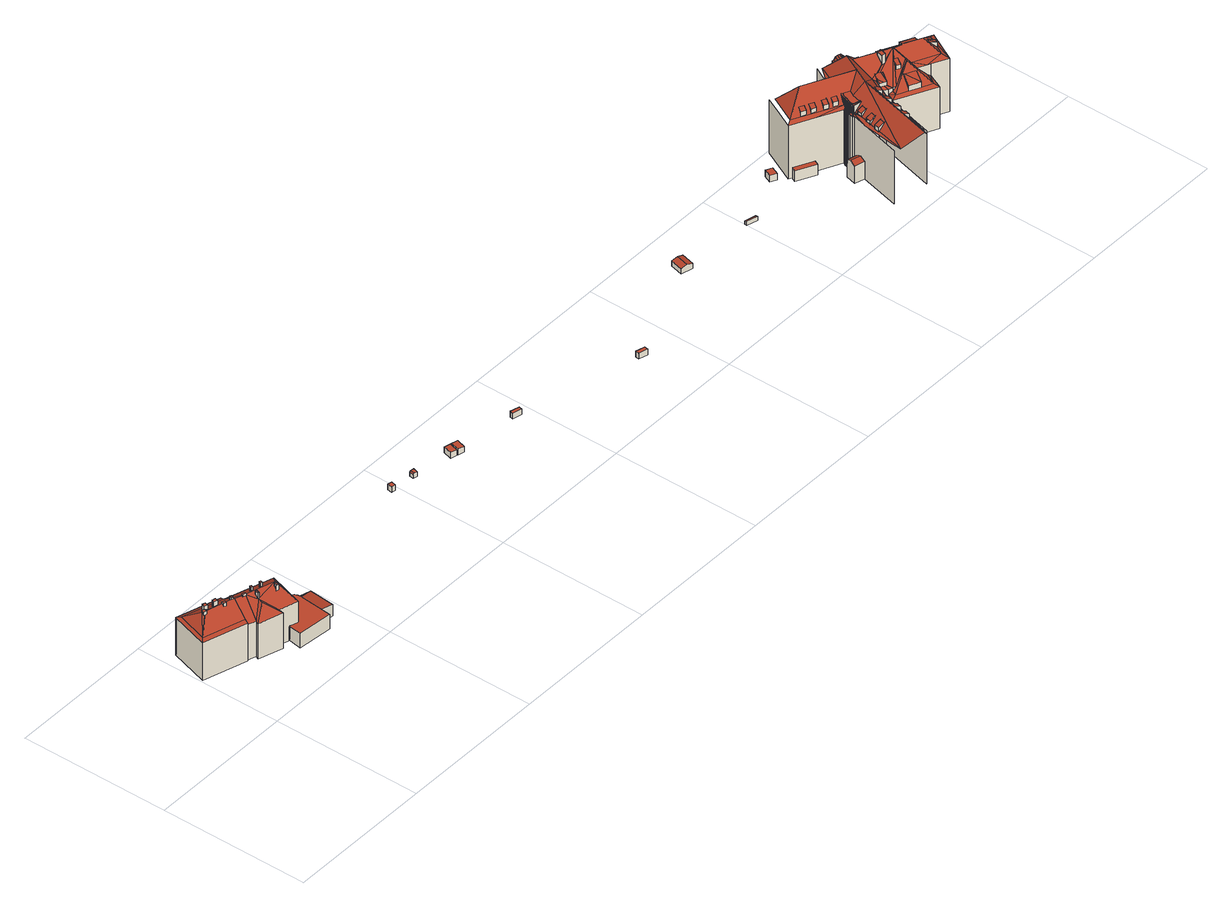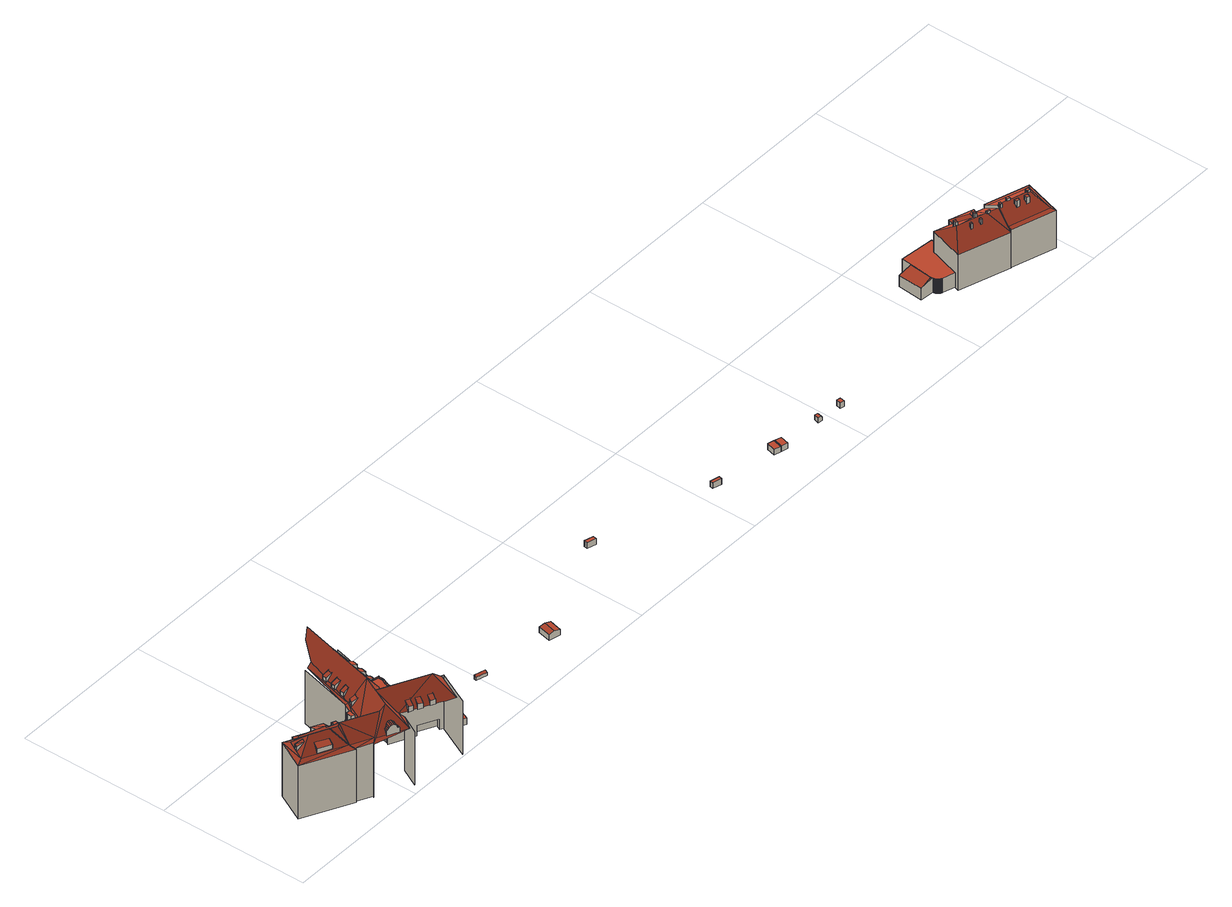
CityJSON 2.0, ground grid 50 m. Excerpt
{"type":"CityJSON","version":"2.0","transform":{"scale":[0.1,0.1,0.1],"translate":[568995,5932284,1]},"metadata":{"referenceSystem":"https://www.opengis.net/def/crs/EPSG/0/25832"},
"CityObjects":{
"building1":{"type":"Building","attributes":{"Grundfläche 2D":"202.403338","Grundhöhe NN":"2.301"},"children":["building1-1","building1-2","building1-3","building1-4","building1-5"],"geometry":[{"type":"Solid","lod":"3","boundaries":[[[[0,1,2,3]],[[1,4,5,2]],[[6,7,5,4]],[[8,5,9]],[[10,11,12,13,9,5,7,14]],[[15,10,14]],[[13,12,11,10,15,3,2,16,8]],[[8,9,13]],[[8,16,5]],[[5,16,2]],[[1,0,17,18]],[[4,1,18,19]],[[6,4,19,20]],[[0,3,15,14,7,6,20,17]],[[20,19,18,17]]]],"semantics":{"surfaces":[{"type":"RoofSurface"},{"type":"WallSurface"},{"type":"GroundSurface"}],"values":[[0,0,0,0,0,0,0,0,0,0,1,1,1,1,2]]}}]},
"building1-1":{"type":"BuildingInstallation","parents":["building1"],"geometry":[{"type":"MultiSurface","lod":"3","boundaries":[[[21,22,23,24,25,26,27,28]],[[29,16,25,24]],[[16,30,26,25]],[[31,27,26,30]],[[31,9,28,27]],[[21,28,9,8]],[[22,21,8,32]],[[24,23,22,32,33,29]]],"semantics":{"surfaces":[{"type":"RoofSurface"},{"type":"WallSurface"}],"values":[0,1,1,1,1,1,1,1]}}]},
"building1-2":{"type":"BuildingInstallation","parents":["building1"],"geometry":[{"type":"MultiSurface","lod":"3","boundaries":[[[34,35,36,37,38]],[[34,39,13,35]],[[13,40,36,35]],[[40,41,37,36]],[[42,38,37,41,12]],[[42,39,34,38]]],"semantics":{"surfaces":[{"type":"RoofSurface"},{"type":"WallSurface"}],"values":[0,1,1,1,1,1]}}]},
"building1-3":{"type":"BuildingInstallation","parents":["building1"],"geometry":[{"type":"MultiSurface","lod":"3","boundaries":[[[43,44,45,46,47]],[[48,45,44,49]],[[48,50,46,45]],[[50,51,47,46]],[[44,43,47,51,52,49]]],"semantics":{"surfaces":[{"type":"RoofSurface"},{"type":"WallSurface"}],"values":[0,1,1,1,1]}}]},
"building1-4":{"type":"BuildingInstallation","parents":["building1"],"geometry":[{"type":"MultiSurface","lod":"3","boundaries":[[[53,54,55,56,57,58,59]],[[60,11,57,56]],[[11,10,58,57]],[[61,62,59,58,10]],[[62,63,64,54,53,59]],[[64,65,60,56,55,54]]],"semantics":{"surfaces":[{"type":"RoofSurface"},{"type":"WallSurface"}],"values":[0,1,1,1,1,1]}}]},
"building1-5":{"type":"BuildingInstallation","parents":["building1"],"geometry":[{"type":"MultiSurface","lod":"3","boundaries":[[[66,67,68,69]],[[70,71,66,69]],[[71,72,67,66]],[[72,73,68,67]],[[73,70,69,68]]],"semantics":{"surfaces":[{"type":"RoofSurface"},{"type":"WallSurface"}],"values":[0,1,1,1,1]}}]},
"building2":{"type":"Building","attributes":{"Grundfläche 2D":"234.743072","Grundhöhe NN":"2.204"},"children":["building2-1","building2-2","building2-3","building2-4","building2-5"],"geometry":[{"type":"Solid","lod":"3","boundaries":[[[[74,75,76,77,78,79]],[[78,80,81,82]],[[83,74,79,78,82,84]],[[85,81,80]],[[86,82,81,85]],[[86,87,88,82]],[[89,74,88,90]],[[74,89,76,75]],[[82,88,74,83,84]],[[90,88,87]],[[78,77,91,92]],[[80,78,92,93]],[[85,80,93,94]],[[86,85,94,95]],[[87,86,95,96]],[[90,87,96,97]],[[89,90,97,98]],[[77,76,89,98,91]],[[93,92,91,98,97,96,95,94]]]],"semantics":{"surfaces":[{"type":"RoofSurface"},{"type":"WallSurface"},{"type":"GroundSurface"}],"values":[[0,0,0,0,0,0,0,0,0,0,1,1,1,1,1,1,1,1,2]]}}]},
"building2-1":{"type":"BuildingInstallation","parents":["building2"],"geometry":[{"type":"MultiSurface","lod":"3","boundaries":[[[99,100,101,102,103,104]],[[101,100,105,106]],[[102,101,106,107]],[[108,104,103,102,107,109]],[[105,100,99,104,108,110]]],"semantics":{"surfaces":[{"type":"RoofSurface"},{"type":"WallSurface"}],"values":[0,1,1,1,1]}}]},
"building2-2":{"type":"BuildingInstallation","parents":["building2"],"geometry":[{"type":"MultiSurface","lod":"3","boundaries":[[[111,112,113,114]],[[114,113,115,116]],[[111,114,116,117]],[[112,111,117,118]],[[113,112,118,115]]],"semantics":{"surfaces":[{"type":"RoofSurface"},{"type":"WallSurface"}],"values":[0,1,1,1,1]}}]},
"building2-3":{"type":"BuildingInstallation","parents":["building2"],"geometry":[{"type":"MultiSurface","lod":"3","boundaries":[[[119,120,121,122,123]],[[121,120,124,83]],[[125,123,122,121,83,84]],[[125,126,119,123]],[[126,124,120,119]]],"semantics":{"surfaces":[{"type":"RoofSurface"},{"type":"WallSurface"}],"values":[0,1,1,1,1]}}]},
"building2-4":{"type":"BuildingInstallation","parents":["building2"],"geometry":[{"type":"MultiSurface","lod":"3","boundaries":[[[127,128,129,130]],[[131,128,127,132]],[[131,133,129,128]],[[130,129,133,134]],[[134,132,127,130]]],"semantics":{"surfaces":[{"type":"RoofSurface"},{"type":"WallSurface"}],"values":[0,1,1,1,1]}}]},
"building2-5":{"type":"BuildingInstallation","parents":["building2"],"geometry":[{"type":"MultiSurface","lod":"3","boundaries":[[[135,136,137,138,139,140,141]],[[142,139,138,137,143,75]],[[141,140,139,142,79,144]],[[145,136,135,141,144,74]],[[137,136,145,143]]],"semantics":{"surfaces":[{"type":"RoofSurface"},{"type":"WallSurface"}],"values":[0,1,1,1,1]}}]},
"building3":{"type":"Building","attributes":{"Grundfläche 2D":"159.866360","Grundhöhe NN":"2.359"},"geometry":[{"type":"Solid","lod":"3","boundaries":[[[[146,147,148,149,150]],[[151,146,152]],[[153,147,146,151]],[[154,152,155]],[[151,152,154]],[[156,157,158,159,160,161,162,163,164,165,166,167,168,169,170,171,172,173,174,175,176,177,178,179,180]],[[150,149,181,182]],[[146,150,182,183]],[[155,152,146,183,184]],[[163,162,185,186]],[[164,163,186,187]],[[165,164,187,188]],[[166,165,188,189]],[[167,166,189,190]],[[148,168,167,190,181,149]],[[168,148,147,169]],[[169,147,153,170]],[[170,153,151,171]],[[171,151,154,172]],[[172,154,155,173]],[[173,155,184,191,174]],[[175,174,191,192]],[[176,175,192,193]],[[177,176,193,194]],[[178,177,194,195]],[[179,178,195,196]],[[180,179,196,197]],[[156,180,197,198]],[[157,156,198,199]],[[162,161,200,185]],[[158,157,199,201]],[[159,158,201,202]],[[160,159,202,203]],[[161,160,203,200]],[[191,184,183,182,181,190,189,188,187,186,185,200,203,202,201,199,198,197,196,195,194,193,192]]]],"semantics":{"surfaces":[{"type":"RoofSurface"},{"type":"WallSurface"},{"type":"GroundSurface"}],"values":[[0,0,0,0,0,0,1,1,1,1,1,1,1,1,1,1,1,1,1,1,1,1,1,1,1,1,1,1,1,1,1,1,1,1,2]]}}]},
"building4":{"type":"Building","attributes":{"Grundfläche 2D":"2.200292","Grundhöhe NN":"3.568"},"geometry":[{"type":"Solid","lod":"3","boundaries":[[[[204,205,206,207]],[[208,209,207,206]],[[209,210,204,207]],[[210,211,205,204]],[[211,208,206,205]],[[211,210,209,208]]]],"semantics":{"surfaces":[{"type":"RoofSurface"},{"type":"WallSurface"},{"type":"GroundSurface"}],"values":[[0,1,1,1,1,2]]}}]},
"building5":{"type":"Building","attributes":{"Grundfläche 2D":"2.318686","Grundhöhe NN":"3.481"},"geometry":[{"type":"Solid","lod":"3","boundaries":[[[[212,213,214,215]],[[216,212,215,217]],[[217,215,214,218,219]],[[216,217,219,220]],[[213,212,216,220,221]],[[214,213,221,218]],[[219,218,221,220]]]],"semantics":{"surfaces":[{"type":"RoofSurface"},{"type":"WallSurface"},{"type":"GroundSurface"}],"values":[[0,0,1,1,1,1,2]]}}]},
"building6":{"type":"Building","attributes":{"Grundfläche 2D":"6.408607","Grundhöhe NN":"2.584"},"geometry":[{"type":"Solid","lod":"3","boundaries":[[[[222,223,224,225]],[[226,227,225,224]],[[227,228,222,225]],[[228,229,223,222]],[[229,226,224,223]],[[229,228,227,226]]]],"semantics":{"surfaces":[{"type":"RoofSurface"},{"type":"WallSurface"},{"type":"GroundSurface"}],"values":[[0,1,1,1,1,2]]}}]},
"building7":{"type":"Building","attributes":{"Grundfläche 2D":"6.408009","Grundhöhe NN":"2.584"},"geometry":[{"type":"Solid","lod":"3","boundaries":[[[[230,231,232,233]],[[234,235,233,232]],[[235,236,230,233]],[[236,237,231,230]],[[237,234,232,231]],[[237,236,235,234]]]],"semantics":{"surfaces":[{"type":"RoofSurface"},{"type":"WallSurface"},{"type":"GroundSurface"}],"values":[[0,1,1,1,1,2]]}}]},
"building8":{"type":"Building","attributes":{"Grundfläche 2D":"3.341287","Grundhöhe NN":"2.582"},"geometry":[{"type":"Solid","lod":"3","boundaries":[[[[238,239,240,241]],[[242,243,241,240]],[[243,244,238,241]],[[244,245,239,238]],[[245,242,240,239]],[[245,244,243,242]]]],"semantics":{"surfaces":[{"type":"RoofSurface"},{"type":"WallSurface"},{"type":"GroundSurface"}],"values":[[0,1,1,1,1,2]]}}]},
"building9":{"type":"Building","attributes":{"Grundfläche 2D":"3.735838","Grundhöhe NN":"2.582"},"geometry":[{"type":"Solid","lod":"3","boundaries":[[[[246,247,248,249]],[[250,251,249,248]],[[251,252,246,249]],[[252,253,247,246]],[[253,250,248,247]],[[253,252,251,250]]]],"semantics":{"surfaces":[{"type":"RoofSurface"},{"type":"WallSurface"},{"type":"GroundSurface"}],"values":[[0,1,1,1,1,2]]}}]},
"building10":{"type":"Building","attributes":{"Grundfläche 2D":"18.014836","Grundhöhe NN":"2.669"},"geometry":[{"type":"Solid","lod":"3","boundaries":[[[[254,255,256,257]],[[258,254,257,259]],[[259,257,256,260,261]],[[258,259,261,262]],[[255,254,258,262,263]],[[256,255,263,260]],[[261,260,263,262]]]],"semantics":{"surfaces":[{"type":"RoofSurface"},{"type":"WallSurface"},{"type":"GroundSurface"}],"values":[[0,0,1,1,1,1,2]]}}]},
"building11":{"type":"Building","attributes":{"Grundfläche 2D":"3.568301","Grundhöhe NN":"2.994"},"geometry":[{"type":"Solid","lod":"3","boundaries":[[[[264,265,266,267]],[[268,269,267,266]],[[269,270,264,267]],[[270,271,265,264]],[[271,268,266,265]],[[271,270,269,268]]]],"semantics":{"surfaces":[{"type":"RoofSurface"},{"type":"WallSurface"},{"type":"GroundSurface"}],"values":[[0,1,1,1,1,2]]}}]},
"building12":{"type":"Building","attributes":{"Grundfläche 2D":"6.394410","Grundhöhe NN":"2.692"},"geometry":[{"type":"Solid","lod":"3","boundaries":[[[[272,273,274,275]],[[276,277,275,274]],[[277,278,272,275]],[[278,279,273,272]],[[279,276,274,273]],[[279,278,277,276]]]],"semantics":{"surfaces":[{"type":"RoofSurface"},{"type":"WallSurface"},{"type":"GroundSurface"}],"values":[[0,1,1,1,1,2]]}}]},
"building13":{"type":"Building","attributes":{"Grundfläche 2D":"2801.928803","Grundhöhe NN":"1.492"},"children":["building13-1","building13-2","building13-3","building13-4","building13-5","building13-6","building13-7","building13-8","building13-9","building13-10","building13-11","building13-12","building13-13","building13-14","building13-15","building13-16","building13-17","building13-18"],"geometry":[{"type":"MultiSurface","lod":"3","boundaries":[[[280,281,282,283]],[[284,285,282,281]],[[284,281,280,286]],[[287,288,289,290,291]],[[286,292,285,284]],[[293,294,295,287]],[[291,283,282,285,292,296,297,298,299,293,287]],[[300,301,302,303,304]],[[305,306,307,308,309,310,311,312,313,314,315,316,317,318,319]],[[320,321,301,300]],[[295,322,323]],[[320,300,304,324]],[[325,326,327,328,317,329,330]],[[301,321,331,302]],[[326,325,330,332,333,334,335,312,311,310,309,308,307,306,305,319,318,317,328,327]],[[321,320,324,336,337,314,338,339,340,341,331]],[[302,331,341,303]],[[339,342,343,340]],[[339,338,314,313,344,345]],[[343,342,346,347]],[[342,339,346]],[[346,348,349,347]],[[345,350,339]],[[348,351,352,349]],[[351,353,354,352]],[[355,356,345,344]],[[354,353,357,358,359,360]],[[356,361,362,350,345]],[[312,335,313]],[[359,358,363,364,365,366]],[[362,367,368,369,370,371,372,346,339,350]],[[373,367,362,361]],[[373,374,375,369,368,367]],[[376,377,348,346,372]],[[365,364,378,379,380,381]],[[375,382,370,369]],[[383,351,348,377,384,385]],[[371,370,382,386,387,388,376,372]],[[389,390,353,351,383]],[[380,379,391,392,393,394]],[[334,355,344,313,335]],[[395,377,376,388]],[[395,396,397,385,384,377]],[[358,357,353,390,398,399]],[[392,400,401,393]],[[358,399,402,403,364,363]],[[385,397,404,405,389,383]],[[406,379,378]],[[407,408,409,294,293,299,298]],[[400,298,297,401]],[[410,406,378,364,403]],[[389,405,411,412,413,399,398,390]],[[391,414,415,400,392]],[[391,379,406,414]],[[402,399,413,416,417,418,410,403]],[[419,298,400,415]],[[410,418,420,421,414,406]],[[294,422,423,424,425,426,427,428,429,430,431,322,295]],[[419,432,407,298]],[[414,421,433,434,435,432,419,415]],[[436,407,432,435]],[[437,408,407,436]],[[429,438,439,440,441,442,443,444,445,446,447,448,449,450,451,452,453,454,455,456,457,458,459,460,461,462,463,464,465,466,467,333,332,430]],[[437,468,294,409,408]],[[468,469,470,423,422,294]],[[471,472,473,474,475,476,477,478,479,480,481,482,330,329,483]],[[484,424,423,470]],[[485,425,424,484]],[[486,426,425,485]],[[487,427,426,486]],[[427,487,428]],[[488,489,490,491,492,493,323,322,494,495,496,497,498]],[[481,480,479,478,477,476,475,474,473,472,471,499,482]],[[494,322,431,496,495]],[[332,330,431,430]],[[500,501,502,503]],[[482,499,500]],[[482,504,330]],[[500,505,482]],[[506,507,508,509]],[[506,496,510]],[[496,431,511,510]],[[511,431,330,504,512]],[[513,505,500,503,514]],[[504,482,505,515]],[[513,515,505]],[[516,517,518,519]],[[520,517,516]],[[521,522,523,524]],[[523,515,513,525,526,524]],[[527,522,521]],[[517,525,513,514,518]],[[515,523,528]],[[522,529,528,523]],[[530,529,522]],[[531,515,528,532]],[[515,531,533,504]],[[527,521,524,526,534,535,536,537,538,539,540]],[[531,532,528,529,530,541,542,543,533]],[[544,545,546,547]],[[520,548,517]],[[534,526,525,549,535]],[[550,551,552,544,547,553]],[[527,540,539,538,537,554,555,542,541,530,522]],[[517,548,549,525]],[[556,551,550,557]],[[549,536,535]],[[542,558,559,543]],[[536,560,537]],[[561,557,550,553,547,546,562,510,511,563,564,565,566,567,568,569]],[[570,556,557,561]],[[555,558,542]],[[571,549,548]],[[572,570,561,569]],[[573,572,569,568]],[[574,563,511,512]],[[537,560,554]],[[556,570,572,573,575,576,577,578,579,580,581,545,544,552,551]],[[533,543,559,582,583,584,512,504]],[[575,573,568,567]],[[581,580,579,578,564,563,585,510,562]],[[559,558,582]],[[520,586,571,548]],[[560,536,549,584,554]],[[558,555,582]],[[576,575,567,566]],[[565,577,576,566]],[[577,565,564,578]],[[587,588,589]],[[590,591,592,588,520,516]],[[593,594,587,589]],[[590,516,519,595]],[[593,589,588,592]],[[583,582,555,554,584]],[[587,594,596,592,591,586,520,588]],[[584,549,571,597,598]],[[574,512,584]],[[596,594,593]],[[599,585,563,574]],[[597,571,600,584,598]],[[600,571,586]],[[593,592,596]],[[585,599,601,602]],[[603,574,584]],[[599,574,604]],[[599,604,605,601]],[[590,606,591]],[[607,608,609,584,600,586,591,610]],[[604,574,603]],[[584,609,603]],[[607,611,608]],[[603,609,612]],[[606,590,595,613]],[[591,606,610]],[[604,614,615,605]],[[614,604,603,616]],[[603,612,617,616]],[[618,611,607,610,606]],[[619,617,612,609,608,620]],[[608,611,620]],[[618,606,613,621,622]],[[623,624,625]],[[620,611,618,622]],[[626,627,628,629,624,623]],[[614,630,631,615]],[[616,617,619,632],[623,625,633,634,628,627,626]],[[633,625,624,629]],[[634,633,629,628]],[[614,616,630]],[[635,632,619,620,636]],[[620,622,632,635,636]],[[630,632,622]],[[630,616,632]],[[630,622,621,631]]],"semantics":{"surfaces":[{"type":"WallSurface"},{"type":"RoofSurface"}],"values":[0,1,0,0,0,1,0,0,1,1,1,0,1,1,1,0,0,0,1,0,1,0,1,0,0,0,0,0,1,0,1,0,0,1,0,0,1,0,1,0,0,0,0,1,0,1,0,1,1,0,1,0,1,1,0,1,0,1,1,0,0,0,1,0,0,1,0,0,0,0,0,1,1,1,1,0,1,1,1,0,1,1,1,0,1,0,0,1,0,1,1,0,1,0,1,1,1,0,0,1,1,1,1,1,0,1,1,1,0,1,1,1,0,1,1,1,1,0,1,1,1,1,1,1,1,1,1,0,0,1,1,0,0,1,1,1,1,1,1,1,1,0,0,1,1,0,1,1,1,1,1,1,0,1,0,1,1,0,1,1,0,0,1,1,0,1,0,0,1,1,1,1,1,0]}}]},
"building13-1":{"type":"BuildingInstallation","parents":["building13"],"geometry":[{"type":"MultiSurface","lod":"3","boundaries":[[[637,638,639,640]],[[640,639,641,642]],[[640,642,637]],[[638,641,639]]],"semantics":{"surfaces":[{"type":"RoofSurface"},{"type":"WallSurface"}],"values":[0,1,1,1]}}]},
"building13-2":{"type":"BuildingInstallation","parents":["building13"],"geometry":[{"type":"MultiSurface","lod":"3","boundaries":[[[643,644,645,646]],[[646,645,647,648]],[[646,648,643]],[[644,647,645]]],"semantics":{"surfaces":[{"type":"RoofSurface"},{"type":"WallSurface"}],"values":[0,1,1,1]}}]},
"building13-3":{"type":"BuildingInstallation","parents":["building13"],"geometry":[{"type":"MultiSurface","lod":"3","boundaries":[[[649,650,651,652,653]],[[649,653,654,307]],[[652,651,650,308,655]],[[655,654,653,652]]],"semantics":{"surfaces":[{"type":"RoofSurface"},{"type":"WallSurface"}],"values":[0,1,1,1]}}]},
"building13-4":{"type":"BuildingInstallation","parents":["building13"],"geometry":[{"type":"MultiSurface","lod":"3","boundaries":[[[656,657,658,659,660,661]],[[657,656,661,662,309]],[[660,659,658,310,663]],[[661,660,663,662]]],"semantics":{"surfaces":[{"type":"RoofSurface"},{"type":"WallSurface"}],"values":[0,1,1,1]}}]},
"building13-5":{"type":"BuildingInstallation","parents":["building13"],"geometry":[{"type":"MultiSurface","lod":"3","boundaries":[[[664,665,666,667]],[[665,664,668,669]],[[665,669,666]],[[667,668,664]]],"semantics":{"surfaces":[{"type":"RoofSurface"},{"type":"WallSurface"}],"values":[0,1,1,1]}}]},
"building13-6":{"type":"BuildingInstallation","parents":["building13"],"geometry":[{"type":"MultiSurface","lod":"3","boundaries":[[[670,671,672,673,674,675]],[[675,311,670]],[[673,672,676]],[[311,675,674,673,676,312]]],"semantics":{"surfaces":[{"type":"RoofSurface"},{"type":"WallSurface"}],"values":[0,1,1,1]}}]},
"building13-7":{"type":"BuildingInstallation","parents":["building13"],"geometry":[{"type":"MultiSurface","lod":"3","boundaries":[[[677,678,679,680]],[[681,682,677,680]],[[678,677,682,683]],[[680,679,684,681]]],"semantics":{"surfaces":[{"type":"RoofSurface"},{"type":"WallSurface"}],"values":[0,1,1,1]}}]},
"building13-8":{"type":"BuildingInstallation","parents":["building13"],"geometry":[{"type":"MultiSurface","lod":"3","boundaries":[[[685,686,687,688,689,690]],[[686,685,690,691,491]],[[689,688,687,490,692]],[[690,689,692,691]]],"semantics":{"surfaces":[{"type":"RoofSurface"},{"type":"WallSurface"}],"values":[0,1,1,1]}}]},
"building13-9":{"type":"BuildingInstallation","parents":["building13"],"geometry":[{"type":"MultiSurface","lod":"3","boundaries":[[[693,694,695,696,697,698,699,700,701,702,703,704,705,706,707,708,709,710,711,712,713,714,715,716,717,718,719,720,721,722,723,724,725,726,727,728,729,730,731,732,733,734,735,736,737,738,739,740,741,742,743,744,745,746,747,748,749,750,751,752,753,754,755,756,757,758,759,760]],[[421,420,418,736,735,734]],[[418,417,416,413,739,738,737,736]],[[413,412,411,405,742,741,740,739]],[[722,721,428,487]],[[487,486,723,722]],[[486,485,724,723]],[[485,484,725,724]],[[484,470,726,725]],[[470,469,468,728,727,726]],[[468,437,729,728]],[[437,436,730,729]],[[436,435,731,730]],[[435,434,433,421,734,733,732,731]],[[405,404,397,744,743,742]],[[397,396,395,746,745,744]],[[395,388,747,746]],[[388,387,386,382,750,749,748,747]],[[382,375,751,750]],[[375,374,373,753,752,751]],[[373,361,754,753]],[[361,356,755,754]],[[356,355,756,755]],[[355,334,757,756]],[[759,758,333,467]],[[760,759,467,466]],[[693,760,466,465]],[[463,695,694,693,465,464]],[[462,696,695,463]],[[697,696,462,461]],[[459,458,699,698,697,461,460]],[[700,699,458,457]],[[701,700,457,456]],[[454,453,704,703,702,701,456,455]],[[705,704,453,452]],[[706,705,452,451]],[[707,706,451,450]],[[708,707,450,449]],[[709,708,449,448]],[[710,709,448,447]],[[711,710,447,446]],[[712,711,446,445]],[[443,714,713,712,445,444]],[[442,715,714,443]],[[716,715,442,441]],[[717,716,441,440]],[[718,717,440,439]],[[429,719,718,439,438]],[[429,720,719]]],"semantics":{"surfaces":[{"type":"RoofSurface"},{"type":"WallSurface"}],"values":[0,1,1,1,1,1,1,1,1,1,1,1,1,1,1,1,1,1,1,1,1,1,1,1,1,1,1,1,1,1,1,1,1,1,1,1,1,1,1,1,1,1,1,1,1,1,1,1,1]}}]},
"building13-10":{"type":"BuildingInstallation","parents":["building13"],"geometry":[{"type":"MultiSurface","lod":"3","boundaries":[[[761,762,763,764]],[[764,763,765,477]],[[762,761,476,766]],[[766,765,763,762]]],"semantics":{"surfaces":[{"type":"RoofSurface"},{"type":"WallSurface"}],"values":[0,1,1,1]}}]},
"building13-11":{"type":"BuildingInstallation","parents":["building13"],"geometry":[{"type":"MultiSurface","lod":"3","boundaries":[[[767,768,769,770,771]],[[771,772,489,768,767]],[[770,769,488,773]],[[773,772,771,770]]],"semantics":{"surfaces":[{"type":"RoofSurface"},{"type":"WallSurface"}],"values":[0,1,1,1]}}]},
"building13-12":{"type":"BuildingInstallation","parents":["building13"],"geometry":[{"type":"MultiSurface","lod":"3","boundaries":[[[774,775,776,777]],[[777,776,778,479]],[[775,774,478,779]],[[779,778,776,775]]],"semantics":{"surfaces":[{"type":"RoofSurface"},{"type":"WallSurface"}],"values":[0,1,1,1]}}]},
"building13-13":{"type":"BuildingInstallation","parents":["building13"],"geometry":[{"type":"MultiSurface","lod":"3","boundaries":[[[780,781,782,783,784]],[[498,494,780,784,783,785]],[[786,782,781,495,497]],[[786,785,783,782]]],"semantics":{"surfaces":[{"type":"RoofSurface"},{"type":"WallSurface"}],"values":[0,1,1,1]}}]},
"building13-14":{"type":"BuildingInstallation","parents":["building13"],"geometry":[{"type":"MultiSurface","lod":"3","boundaries":[[[787,788,789,790]],[[481,787,790]],[[789,788,480,791]],[[791,481,790,789]]],"semantics":{"surfaces":[{"type":"RoofSurface"},{"type":"WallSurface"}],"values":[0,1,1,1]}}]},
"building13-15":{"type":"BuildingInstallation","parents":["building13"],"geometry":[{"type":"MultiSurface","lod":"3","boundaries":[[[792,793,794,795]],[[793,796,794]],[[795,797,792]],[[793,792,797,796]]],"semantics":{"surfaces":[{"type":"RoofSurface"},{"type":"WallSurface"}],"values":[0,1,1,1]}}]},
"building13-16":{"type":"BuildingInstallation","parents":["building13"],"geometry":[{"type":"MultiSurface","lod":"3","boundaries":[[[798,799,800,801,802,803]],[[582,804,805,801,800,799,806]],[[805,807,802,801]],[[807,583,803,802]],[[583,808,798,803]],[[808,806,799,798]]],"semantics":{"surfaces":[{"type":"RoofSurface"},{"type":"WallSurface"}],"values":[0,1,1,1,1,1]}}]},
"building13-17":{"type":"BuildingInstallation","parents":["building13"],"geometry":[{"type":"MultiSurface","lod":"3","boundaries":[[[809,598,810,811,812,813,814,815]],[[816,817,814,813]],[[815,814,817]],[[813,812,811,810,597,816]]],"semantics":{"surfaces":[{"type":"RoofSurface"},{"type":"WallSurface"}],"values":[0,1,1,1]}}]},
"building13-18":{"type":"BuildingInstallation","parents":["building13"],"geometry":[{"type":"MultiSurface","lod":"3","boundaries":[[[818,819,820]],[[819,818,821,822]],[[822,823,819]],[[821,818,820,635]],[[819,823,636]],[[820,819,636,635]]],"semantics":{"surfaces":[{"type":"RoofSurface"},{"type":"WallSurface"}],"values":[0,0,0,1,1,1]}}]}
},
"vertices":[
[185,351,149],[40,395,149],[46,380,154],[181,339,154],[1,267,149],[14,277,154],[146,223,149],[150,235,154],[70,316,194],[70,315,194],[161,288,194],[156,289,194],[134,296,194],[125,299,194],[165,287,194],[167,292,191],[61,318,194],[185,351,13],[40,395,13],[1,267,13],[146,223,13],
[70,316,200],[70,317,200],[69,318,200],[62,320,200],[61,318,200],[59,310,200],[68,308,200],[70,315,200],[62,320,193],[59,310,188],[68,308,188],[70,317,193],[69,318,193],
[126,300,200],[125,299,200],[123,291,200],[131,288,200],[134,297,200],[126,300,194],[123,291,189],[131,288,188],[134,297,194],
[117,325,200],[115,326,200],[112,317,200],[123,313,200],[126,323,200],[112,317,184],[115,326,177],[123,313,184],[126,323,177],[117,325,177],
[163,296,200],[164,297,200],[161,298,200],[159,299,200],[156,289,200],[161,288,200],[163,293,200],[159,299,187],[162,290,192],[163,293,191],[163,296,188],[164,297,187],[161,298,187],
[81,326,199],[91,323,199],[94,334,199],[84,337,199],[84,337,176],[81,326,185],[91,323,185],[94,334,176],
[205,280,186],[194,283,186],[167,292,186],[147,227,140],[176,218,140],[204,277,184],[172,206,140],[223,233,170],[228,250,170],[226,253,171],[227,253,171],[251,182,140],[256,199,140],[317,181,140],[301,251,186],[185,351,140],[354,299,140],[147,227,12],[176,218,12],[172,206,12],[251,182,12],[256,199,12],[317,181,12],[354,299,12],[185,351,12],
[287,234,191],[286,234,191],[293,232,191],[296,243,191],[295,244,191],[290,245,191],[286,234,171],[293,232,171],[296,243,180],[290,245,180],[295,244,180],[287,234,171],
[274,280,191],[269,281,191],[267,274,191],[272,273,191],[267,274,177],[272,273,177],[274,280,172],[269,281,172],
[234,262,192],[229,264,192],[226,253,192],[227,253,192],[230,251,192],[229,264,180],[230,251,171],[234,262,180],
[237,290,191],[235,283,191],[240,282,191],[242,288,191],[235,283,178],[237,290,172],[240,282,178],[242,288,172],
[205,280,192],[206,282,192],[195,285,192],[194,283,192],[193,280,192],[204,277,192],[204,276,192],[193,280,184],[195,285,185],[204,276,184],[206,282,185],
[453,246,55],[408,242,65],[407,240,65],[400,166,65],[446,162,55],[408,246,65],[408,250,65],[408,244,65],[408,248,65],[407,250,65],[400,266,66],[399,267,66],[397,269,66],[396,270,66],[394,271,66],[392,272,66],[390,273,66],[349,285,66],[317,181,66],[288,189,66],[281,144,66],[397,132,66],[407,240,66],[408,242,66],[408,244,66],[408,246,66],[408,248,66],[407,250,66],[407,252,66],[407,255,66],[406,257,66],[405,259,66],[404,261,66],[403,262,66],[402,264,66],[400,166,14],[446,162,14],[453,246,14],[407,250,14],[390,273,14],[349,285,14],[317,181,14],[288,189,14],[281,144,14],[397,132,14],[407,252,14],[407,255,14],[406,257,14],[405,259,14],[404,261,14],[403,262,14],[402,264,14],[400,266,14],[399,267,14],[392,272,14],[397,269,14],[396,270,14],[394,271,14],
[969,361,46],[973,377,46],[959,380,46],[956,364,46],[959,380,26],[956,364,26],[969,361,26],[973,377,26],
[1045,355,43],[1055,352,43],[1059,368,43],[1048,370,43],[1041,356,38],[1045,371,38],[1059,368,25],[1045,371,25],[1041,356,25],[1055,352,25],
[1184,337,37],[1204,331,37],[1212,361,37],[1192,366,37],[1212,361,16],[1192,366,16],[1184,337,16],[1204,331,16],
[1209,330,37],[1229,325,37],[1237,355,37],[1216,360,37],[1237,355,16],[1216,360,16],[1209,330,16],[1229,325,16],
[1456,303,37],[1459,313,37],[1429,321,37],[1426,310,37],[1429,321,16],[1426,310,16],[1456,303,16],[1459,313,16],
[1879,194,37],[1882,206,37],[1852,214,37],[1849,202,37],[1852,214,16],[1849,202,16],[1879,194,16],[1882,206,16],
[2231,337,41],[2250,332,36],[2260,376,36],[2242,380,41],[2211,342,36],[2221,385,36],[2260,376,17],[2221,385,17],[2211,342,17],[2250,332,17],
[2526,330,31],[2489,340,31],[2487,331,34],[2524,321,34],[2487,331,20],[2524,321,20],[2526,330,20],[2489,340,20],
[2698,393,40],[2709,418,40],[2688,428,40],[2677,403,40],[2688,428,17],[2677,403,17],[2698,393,17],[2709,418,17],
[2734,359,5],[2734,359,43],[2742,374,43],[2742,374,5],[2797,328,43],[2804,343,43],[2797,328,5],[2730,380,198],[2764,448,198],[2786,492,198],[2786,492,5],[2730,380,5],[2804,343,5],[2804,343,198],[2892,311,206],[2746,385,206],[2882,304,5],[2883,303,5],[2883,303,198],[2882,304,198],[2833,224,67],[2838,242,75],[2842,259,67],[2842,259,5],[2833,224,5],[2855,122,206],[2859,139,206],[2864,162,206],[2868,179,206],[2873,200,206],[2877,217,206],[2882,239,206],[2883,246,206],[2884,268,203],[2866,215,198],[2847,101,204],[2845,83,205],[2842,67,206],[2846,83,206],[2850,100,206],[2866,215,67],[2871,234,75],[2814,408,273],[2791,476,206],[2866,215,5],[2876,135,227],[2868,119,222],[2857,98,216],[2850,82,211],[2878,9,273],[2946,278,273],[2875,250,67],[2916,297,231],[2909,266,231],[2908,262,231],[2888,267,206],[2832,82,5],[2832,82,198],[2875,250,198],[2878,263,198],[2878,263,5],[2875,250,5],[2873,264,198],[2873,264,5],[2882,268,200],[2881,268,199],[2876,276,198],[2876,276,5],[2876,280,198],[2876,280,5],[2881,270,199],[2876,283,198],[2876,283,5],[2876,286,198],[2876,286,5],[2882,268,231],[2881,268,231],[2876,287,198],[2877,289,198],[2877,289,5],[2876,287,5],[2883,274,231],[2883,274,200],[2877,291,198],[2877,292,198],[2877,292,5],[2877,291,5],[2882,277,200],[2882,279,200],[2882,280,200],[2882,283,200],[2882,284,200],[2882,285,200],[2882,277,231],[2882,279,231],[2882,280,231],[2883,286,200],[2883,287,200],[2878,294,198],[2878,295,198],[2878,295,5],[2878,294,5],[2882,283,231],[2884,290,201],[2883,288,200],[2883,289,201],[2882,284,231],[2882,285,231],[2883,286,231],[2885,292,201],[2885,293,201],[2879,298,198],[2880,298,198],[2880,298,5],[2879,298,5],[2883,287,231],[2883,288,231],[2883,289,231],[2885,294,201],[2886,295,201],[2881,301,198],[2881,301,5],[2887,296,202],[2887,297,202],[2884,290,231],[2885,292,231],[2888,299,202],[2890,306,202],[2891,307,203],[2892,311,205],[2887,298,202],[2885,293,231],[2885,294,231],[2886,295,231],[2889,300,202],[2889,301,202],[2887,296,231],[2887,297,231],[2887,298,231],[2890,303,202],[2888,299,231],[2889,300,231],[2893,314,210],[2893,315,210],[2895,318,215],[2896,321,220],[2898,325,225],[2900,328,230],[2901,329,231],[2905,327,231],[2926,316,231],[2972,329,273],[2890,304,202],[2889,301,231],[2890,303,231],[2890,304,231],[2890,306,231],[2891,307,231],[2904,325,231],[2902,322,231],[2900,319,231],[2898,316,231],[2897,313,231],[2896,310,231],[2896,309,231],[2895,307,231],[2895,306,231],[2894,303,231],[2894,302,231],[2894,301,231],[2894,300,231],[2893,300,231],[2893,299,231],[2892,298,231],[2891,295,231],[2890,294,231],[2890,293,231],[2888,291,231],[2888,288,231],[2887,288,231],[2887,287,231],[2887,285,231],[2886,283,231],[2886,280,231],[2886,278,231],[2886,277,231],[2887,275,231],[2886,272,231],[2892,311,231],[2893,314,231],[2893,315,231],[2937,72,217],[2937,73,217],[2940,82,216],[2945,99,215],[2950,114,214],[2958,137,212],[2963,152,210],[2970,175,209],[2975,191,207],[2983,213,205],[2988,229,204],[2996,253,202],[2900,22,248],[2895,318,231],[2896,321,231],[2898,325,231],[2900,328,231],[2897,420,206],[2883,428,206],[2863,438,206],[2849,446,206],[2835,453,206],[2821,461,206],[2902,399,229],[2919,397,220],[2947,394,206],[2924,407,206],[2909,414,206],[2950,69,202],[3003,248,197],[2957,67,197],[2957,67,5],[3003,248,5],[3031,321,203],[3027,293,197],[2941,410,198],[2973,473,198],[2973,473,5],[2941,410,5],[2978,458,206],[3002,389,273],[3016,382,254],[3027,293,176],[3027,293,5],[3037,312,197],[3040,253,156],[3051,280,155],[3051,280,5],[3040,253,5],[3056,257,164],[3033,299,197],[3038,310,204],[3038,310,196],[3033,299,184],[3051,280,176],[3046,293,184],[3046,293,197],[3038,311,196],[3038,311,204],[3039,311,204],[3039,312,198],[3039,311,197],[3044,322,210],[3047,292,184],[3053,289,184],[3054,289,184],[3054,289,197],[3053,289,197],[3052,290,197],[3047,292,197],[3039,312,205],[3044,322,211],[3045,324,212],[3011,443,223],[3007,445,221],[3002,433,221],[3004,430,223],[3063,275,164],[3063,275,176],[3006,421,232],[3015,441,232],[3013,442,228],[3005,426,228],[3061,316,212],[3053,320,212],[3020,438,236],[3010,416,236],[3052,320,212],[3048,322,212],[3066,313,212],[3015,413,237],[3007,444,206],[3070,412,206],[3042,426,206],[3037,415,221],[3034,415,223],[3029,414,228],[3025,412,232],[3019,412,236],[3025,436,237],[3074,270,176],[3030,434,236],[3034,432,232],[3069,406,204],[3037,431,228],[3040,429,223],[3043,428,221],[3043,428,204],[3013,442,205],[3011,443,205],[3007,445,205],[3075,323,227],[3088,324,233],[3126,326,254],[3087,418,198],[3135,283,225],[3107,270,200],[3092,240,164],[3092,240,183],[3167,190,156],[3161,206,164],[3126,223,164],[3126,223,184],[3109,269,200],[3167,190,5],[3141,253,200],[3107,305,225],[3112,310,233],[3084,414,198],[3138,291,226],[3084,414,5],[3087,418,5],[3138,372,205],[3133,390,198],[3133,390,5],[3191,241,156],[3153,261,198],[3151,279,208],[3134,328,247],[3181,246,164],[3181,246,198],[3156,318,248],[3191,241,5],[3135,394,198],[3135,394,5],[3142,373,207],[3161,318,250],[3191,241,198],[3217,290,250],[3235,239,208],[3243,215,5],[3243,215,198],[3176,330,231],[3185,349,224],[3185,349,209],[3197,320,232],[3209,313,232],[3217,309,232],[3227,329,224],[3293,314,198],[3293,314,5],[3271,307,208],[3227,329,209],[3219,312,228],[3256,278,208],[3250,266,208],
[2799,380,231],[2785,388,231],[2776,371,223],[2791,364,223],[2776,371,207],[2791,364,207],
[2827,366,231],[2812,373,231],[2804,357,223],[2819,350,223],[2804,357,207],[2819,350,208],
[2883,157,230],[2886,174,230],[2868,179,219],[2866,179,219],[2862,162,219],[2862,162,204],[2866,179,205],
[2873,200,219],[2891,195,229],[2895,212,229],[2877,217,219],[2876,217,219],[2872,200,219],[2872,200,205],[2876,217,205],
[2838,340,223],[2852,333,223],[2860,349,231],[2846,356,231],[2838,340,208],[2852,333,208],
[2899,235,228],[2900,237,228],[2903,252,228],[2886,256,219],[2883,246,219],[2882,239,219],[2886,256,206],
[2879,320,223],[2887,335,231],[2873,343,231],[2865,327,223],[2865,327,208],[2879,320,208],[2883,326,218],[2871,340,227],
[2849,446,223],[2840,428,232],[2855,421,232],[2863,438,223],[2864,440,223],[2849,447,223],[2849,447,205],[2864,440,205],
[2886,277,233],[2886,278,233],[2886,280,233],[2886,283,233],[2887,285,233],[2887,287,233],[2888,288,233],[2888,291,233],[2890,293,233],[2890,294,233],[2891,295,233],[2892,298,233],[2893,299,233],[2893,300,233],[2894,300,233],[2894,301,233],[2894,302,233],[2894,303,233],[2895,306,233],[2895,307,233],[2896,309,233],[2896,310,233],[2897,313,233],[2898,316,233],[2900,319,233],[2902,322,233],[2904,325,233],[2906,328,233],[2902,330,233],[2900,328,233],[2898,325,233],[2896,321,233],[2895,318,233],[2893,315,233],[2893,314,233],[2892,311,233],[2891,307,233],[2890,306,233],[2890,304,233],[2890,303,233],[2889,301,233],[2889,300,233],[2888,299,233],[2887,298,233],[2887,297,233],[2887,296,233],[2886,295,233],[2885,294,233],[2885,293,233],[2885,292,233],[2884,290,233],[2883,289,233],[2883,288,233],[2883,287,233],[2883,286,233],[2882,285,233],[2882,284,233],[2882,283,233],[2882,280,233],[2882,279,233],[2882,277,233],[2883,274,233],[2881,268,233],[2882,268,233],[2909,262,233],[2910,266,233],[2886,272,233],[2887,275,233],
[2944,140,230],[2964,135,219],[2968,151,219],[2948,156,230],[2968,151,204],[2964,135,205],
[2883,428,224],[2874,410,232],[2888,403,233],[2898,422,223],[2884,430,223],[2884,430,204],[2898,422,204],
[2954,179,230],[2974,174,219],[2978,190,219],[2959,195,230],[2978,190,204],[2974,174,204],
[2900,396,233],[2915,389,233],[2925,409,223],[2910,416,223],[2902,399,231],[2910,416,204],[2925,409,204],
[2969,233,230],[2965,218,230],[2984,213,219],[2988,229,219],[2984,213,204],
[2996,257,219],[3004,272,219],[2987,280,228],[2979,266,228],[3004,272,204],[2996,257,204],
[3092,341,261],[3080,344,261],[3075,323,261],[3075,322,261],[3087,320,261],[3088,324,261],[3075,323,226],[3075,322,226],[3080,344,249],[3087,320,229],[3092,341,252],
[3116,308,233],[3110,311,233],[3107,306,230],[3107,305,230],[3100,292,224],[3112,286,224],[3122,306,233],[3100,292,209],[3112,286,209],
[3256,278,224],[3250,266,224],[3256,278,223],[3235,289,234],[3234,288,234],[3228,277,234]
]}
